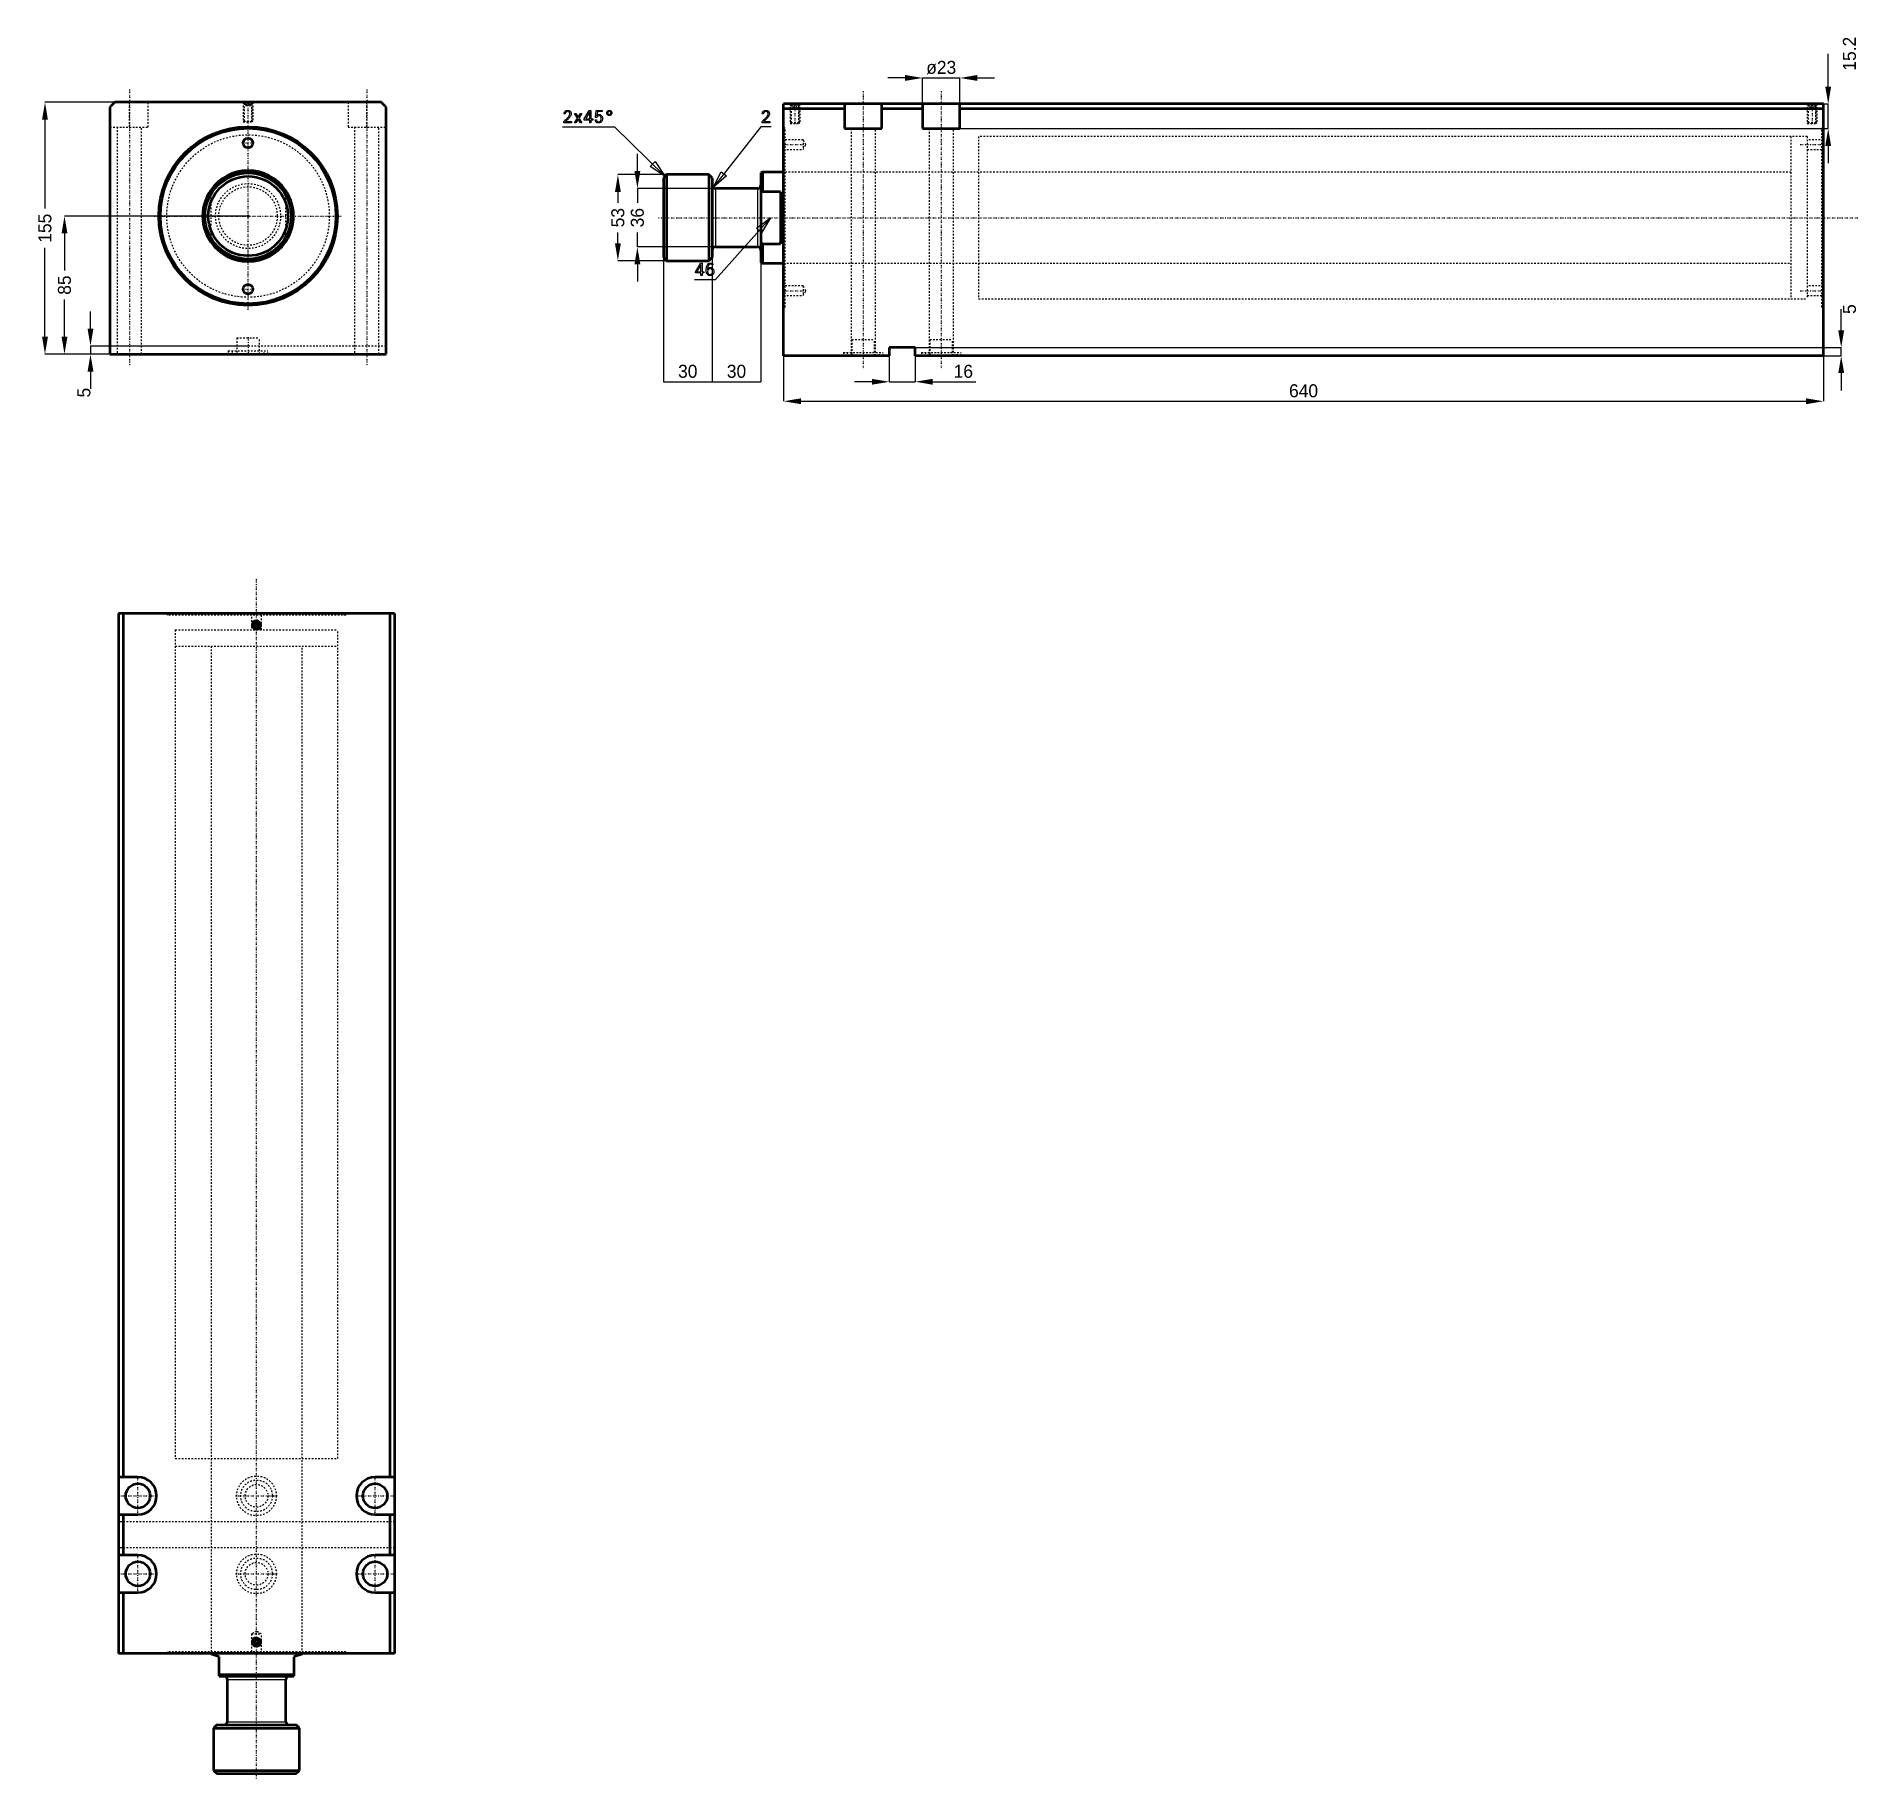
# Model space of a CAD drawing. Header units: millimetres. Extents: x -130 to 992, y -962 to 111.
import ezdxf

# ---------------------------------------------------------------- set-up
doc = ezdxf.new("R2010")
doc.units = ezdxf.units.MM
doc.linetypes.add('Center', pattern=[1.5, 0.45, -0.5, 0.05, -0.5])
doc.linetypes.add('Dashed', pattern=[2, 1, -1])
for name, color, linetype, lineweight in [('2d ConnectionPoints', 7, 'Continuous', 50), ('AM_0', 7, 'Continuous', 50), ('AM_4', 3, 'Continuous', 25), ('AM_5', 3, 'Continuous', 25), ('AM_7', 7, 'Center', 25), ('AM_9', 6, 'Dashed', 25)]:
    doc.layers.add(name, color=color, linetype=linetype, lineweight=lineweight)
doc.dimstyles.new('ISO-25', dxfattribs={"dimtxt": 2.5, "dimasz": 2.5, "dimexe": 1.25, "dimexo": 0.625, "dimtad": 1, "dimtxsty": 'Standard', "dimcen": 2.5, "dimadec": 0, "dimazin": 0, "dimtfac": 1, "dimtmove": 0, "dimatfit": 3, "dimfxl": 0, "dimarcsym": 0})

# ---------------------------------------------------------------- blocks, each defined once
blk = doc.blocks.new('1_JECX_MF_TLA_100_500_0_rod__0_in_JECX_MF_160_TLA_100_500_0__0')
at = {"layer": 'AM_0'}
for p, q in [((-23, 13.2), (-23, 16)), ((23, 16), (23, 13.2)), ((-23, -16), (-23, -13.2)), ((23, -13.2), (23, -16))]:
    blk.add_line(p, q, dxfattribs=at)
for points in [[(-23, 16), (-24.3, 13.9), (-25.4, 11.7), (-26.3, 9.5), (-27.1, 7.1), (-27.6, 4.8), (-27.9, 2.3), (-28, -0.1), (-27.9, -2.6), (-27.6, -5), (-27, -7.4), (-26.3, -9.7), (-25.3, -11.9), (-24.2, -14.1), (-23, -16)], [(23, -16), (24.3, -13.9), (25.4, -11.7), (26.3, -9.5), (27.1, -7.1), (27.6, -4.8), (27.9, -2.3), (28, 0.1), (27.9, 2.6), (27.6, 5), (27, 7.4), (26.3, 9.7), (25.3, 11.9), (24.2, 14.1), (23, 16)]]:
    blk.add_lwpolyline(points, dxfattribs=at)
for radius in [26.5, 24.5]:
    blk.add_circle((0, 0), radius, dxfattribs=at)
for radius, start, end in [(28, 34.7719, 145.2281), (27.5, 33.2419, 146.7581), (27.5, 213.2419, 326.7581), (28, 214.7719, 325.2281)]:
    blk.add_arc((0, 0), radius, start, end, dxfattribs=at)
at = {"layer": 'AM_9'}
for p, q in [((-23, 13.2), (-23, -13.2)), ((23, 13.2), (23, -13.2))]:
    blk.add_line(p, q, dxfattribs=at)
for radius in [20, 18]:
    blk.add_circle((0, 0), radius, dxfattribs=at)
blk = doc.blocks.new('2_JECX_MF_EXLA_100_500_0_body__0_in_JECX_MF_160_TLA_100_500_0__0')
at = {"layer": 'AM_0'}
for p, q in [((-82, 70), (-85, 67)), ((82, 70), (-82, 70)), ((85, 67), (82, 70)), ((-85, 67), (-85, -85)), ((85, -85), (85, 67)), ((-85, -85), (85, -85))]:
    blk.add_line(p, q, dxfattribs=at)
for centre, radius in [((0, 0), 55), ((0, 0), 54), ((0, 45), 3), ((0, -45), 3)]:
    blk.add_circle(centre, radius, dxfattribs=at)
at = {"layer": 'AM_5', "linetype": 'Dashed'}
for p, q in [((-3, 70), (-3, 58)), ((3, 70), (3, 58))]:
    blk.add_line(p, q, dxfattribs=at)
at = {"layer": 'AM_7'}
for p, q in [((-73, 77.8), (-73, -92.7)), ((0, -57.8), (0, 70.6)), ((73, 77.8), (73, -92.7)), ((-3.2, 45), (3.1, 45)), ((-57.8, 0), (57.8, 0)), ((-3.2, -45), (3.1, -45)), ((0, -74.5), (0, -85.5))]:
    blk.add_line(p, q, dxfattribs=at)
at = {"layer": 'AM_9'}
for p, q in [((-73, 54.8), (-73, 70)), ((-61.5, 54.8), (-61.5, 70)), ((-3, 70), (-2.5, 69.5)), ((-2.5, 69.5), (-2.5, 58.5)), ((-2.5, 69.5), (2.5, 69.5)), ((-1.9, 70), (-2.4, 69.5)), ((-2.4, 69.5), (-2.4, 58)), ((-2.4, 69.5), (2.4, 69.5)), ((-1.4, 68), (-1.4, 70)), ((-1.4, 68), (1.4, 68)), ((-0.7, 68), (-0.7, 70)), ((0.7, 68), (0.7, 70)), ((1.4, 68), (1.4, 70)), ((2.4, 69.5), (1.9, 70)), ((2.4, 58), (2.4, 69.5)), ((2.5, 69.5), (3, 70)), ((2.5, 58.5), (2.5, 69.5)), ((61.5, 70), (61.5, 54.8)), ((73, 54.8), (73, 70)), ((-2.5, 58.5), (-3, 58)), ((-3, 58), (3, 58)), ((-2.5, 58.5), (2.5, 58.5)), ((3, 58), (2.5, 58.5)), ((-85, 54.8), (-61.5, 54.8)), ((-80.5, 54.8), (-80.5, -85)), ((-65.5, -85), (-65.5, 54.8)), ((61.5, 54.8), (85, 54.8)), ((65.5, 54.8), (65.5, -85)), ((80.5, -85), (80.5, 54.8)), ((-7, -75), (7, -75)), ((-7, -75), (-7, -85)), ((7, -85), (7, -75)), ((85, -80), (-85, -80)), ((-12.2, -82.9), (12.2, -82.9)), ((-12.2, -82.9), (-12.2, -85)), ((-9.8, -82.9), (-9.8, -85)), ((9.8, -85), (9.8, -82.9)), ((12.2, -85), (12.2, -82.9))]:
    blk.add_line(p, q, dxfattribs=at)
blk.add_circle((0, 0), 50, dxfattribs=at)
blk = doc.blocks.new('*D3')
at = {"layer": 'AM_5', "color": 0, "lineweight": -2}
for p, q in [((-82, 70), (-125, 70)), ((-125, 59.3), (-125, 4.6)), ((-125, -74.3), (-125, -19.6)), ((-85, -85), (-125, -85))]:
    blk.add_line(p, q, dxfattribs=at)
at = {"layer": 'AM_5', "color": 0}
for points in [[(-123.2, 59.3), (-126.8, 59.3), (-125, 70)], [(-126.8, -74.3), (-123.2, -74.3), (-125, -85)]]:
    blk.add_solid(points, dxfattribs=at)
at = {"layer": 'Defpoints', "color": 0}
for p in [(-82, 70), (-125, -85), (-85, -85)]:
    blk.add_point(p, dxfattribs=at)
at = {"layer": 'AM_5', "color": 0, "insert": (-125, -7.5), "char_height": 8, "attachment_point": 5, "rotation": 90}
blk.add_mtext('155', dxfattribs=at)
blk = doc.blocks.new('*D4')
at = {"layer": 'AM_5', "color": 0, "lineweight": -2}
for p, q in [((0, 0), (-113, 0)), ((-113, -10.7), (-113, -33.6)), ((-113, -74.3), (-113, -51.4)), ((-85, -85), (-113, -85))]:
    blk.add_line(p, q, dxfattribs=at)
at = {"layer": 'AM_5', "color": 0}
for points in [[(-111.2, -10.7), (-114.8, -10.7), (-113, 0)], [(-114.8, -74.3), (-111.2, -74.3), (-113, -85)]]:
    blk.add_solid(points, dxfattribs=at)
at = {"layer": 'Defpoints', "color": 0}
for p in [(0, 0), (-113, -85), (-85, -85)]:
    blk.add_point(p, dxfattribs=at)
at = {"layer": 'AM_5', "color": 0, "insert": (-113, -42.5), "char_height": 8, "attachment_point": 5, "rotation": 90}
blk.add_mtext('85', dxfattribs=at)
blk = doc.blocks.new('*D5')
at = {"layer": 'AM_5', "color": 0, "lineweight": -2}
for p, q in [((-97, -69.3), (-97, -58.7)), ((0, -80), (-97, -80)), ((-97, -80), (-97, -85)), ((-85, -85), (-97, -85)), ((-97, -95.7), (-97, -106.3))]:
    blk.add_line(p, q, dxfattribs=at)
at = {"layer": 'AM_5', "color": 0}
for points in [[(-98.8, -69.3), (-95.2, -69.3), (-97, -80)], [(-95.2, -95.7), (-98.8, -95.7), (-97, -85)]]:
    blk.add_solid(points, dxfattribs=at)
at = {"layer": 'Defpoints', "color": 0}
for p in [(-97, -85), (-85, -85), (0, -80)]:
    blk.add_point(p, dxfattribs=at)
at = {"layer": 'AM_5', "color": 0, "insert": (-101, -108.7), "char_height": 8, "attachment_point": 5, "rotation": 90}
blk.add_mtext('5', dxfattribs=at)
blk = doc.blocks.new('1_JECX_MF_TLA_100_500_0_rod__0_in_JECX_MF_160_TLA_100_500_0__4')
at = {"layer": 'AM_0'}
for p, q in [((-28, 0), (-28, -0.4)), ((28, -0.4), (28, 0)), ((-23, -2), (-28, -0.4)), ((-23, -14), (-23, -2)), ((28, -0.4), (23, -2)), ((23, -2), (23, -14)), ((-23, -13), (23, -13)), ((-23, -14), (23, -14)), ((-18, -16), (-18, -42)), ((18, -42), (18, -16)), ((-24.5, -44), (-26.5, -46)), ((-24.5, -44), (24.5, -44)), ((26.5, -46), (24.5, -44)), ((-26.5, -46), (26.5, -46)), ((-26.5, -46), (-26.5, -72)), ((26.5, -72), (26.5, -46)), ((-26.5, -72), (-24.5, -74)), ((-26.5, -72), (26.5, -72)), ((-24.5, -74), (24.5, -74)), ((24.5, -74), (26.5, -72))]:
    blk.add_line(p, q, dxfattribs=at)
for centre, start, end in [((-20, -16), 360, 90), ((20, -16), 90, 180), ((-20, -42), 270, 360), ((20, -42), 180, 270)]:
    blk.add_arc(centre, 2, start, end, dxfattribs=at)
at = {"layer": 'AM_4'}
for p, q in [((-18, -16), (18, -16)), ((-18, -42), (18, -42))]:
    blk.add_line(p, q, dxfattribs=at)
at = {"layer": 'AM_7'}
blk.add_line((0, -77), (0, 662.2), dxfattribs=at)
at = {"layer": 'AM_9'}
for p, q in [((-50, 630), (50, 630)), ((-50, 630), (-50, 620)), ((50, 620), (50, 630)), ((-50, 620), (50, 620)), ((-28, 620), (-28, 0)), ((28, 0), (28, 620))]:
    blk.add_line(p, q, dxfattribs=at)
blk = doc.blocks.new('2_JECX_MF_EXLA_100_500_0_body__0_in_JECX_MF_160_TLA_100_500_0__4')
at = {"layer": 'AM_0'}
for p, q in [((85, 640), (-85, 640)), ((-85, 640), (-85, 0)), ((-82, 640), (-82, 108.5)), ((82, 640), (82, 108.5)), ((85, 640), (85, 0)), ((-0.7, 634.2), (-1.4, 633)), ((-1.4, 633), (-0.7, 631.8)), ((0.7, 634.2), (-0.7, 634.2)), ((-0.7, 631.8), (0.7, 631.8)), ((1.4, 633), (0.7, 634.2)), ((0.7, 631.8), (1.4, 633)), ((-73, 108.5), (-85, 108.5)), ((85, 108.5), (73, 108.5)), ((-85, 85.5), (-73, 85.5)), ((-82, 85.5), (-82, 60.5)), ((73, 85.5), (85, 85.5)), ((82, 85.5), (82, 60.5)), ((-73, 60.5), (-85, 60.5)), ((85, 60.5), (73, 60.5)), ((-85, 37.5), (-73, 37.5)), ((-82, 37.5), (-82, 0)), ((73, 37.5), (85, 37.5)), ((82, 37.5), (82, 0)), ((85, 0), (-85, 0)), ((-0.7, 8.3), (-1.4, 7)), ((-1.4, 7), (-0.7, 5.8)), ((0.7, 8.3), (-0.7, 8.3)), ((-0.7, 5.8), (0.7, 5.8)), ((1.4, 7), (0.7, 8.3)), ((0.7, 5.8), (1.4, 7))]:
    blk.add_line(p, q, dxfattribs=at)
for centre, radius in [((0, 633), 2.46), ((0, 633), 2.4), ((0, 633), 1.9), ((-73, 97), 7.5), ((73, 97), 7.5), ((-73, 49), 7.5), ((73, 49), 7.5), ((0, 7), 2.46), ((0, 7), 2.4), ((0, 7), 1.9)]:
    blk.add_circle(centre, radius, dxfattribs=at)
for centre, start, end in [((-73, 97), 270, 90), ((73, 97), 90, 270), ((-73, 49), 270, 90), ((73, 49), 90, 270)]:
    blk.add_arc(centre, 11.5, start, end, dxfattribs=at)
at = {"layer": 'AM_5'}
for centre in [(0, 633), (0, 7)]:
    blk.add_arc(centre, 3, 75, 15, dxfattribs=at)
at = {"layer": 'AM_7'}
for p, q in [((-3.2, 633), (3.1, 633)), ((-73, 84.9), (-73, 109.1)), ((73, 84.9), (73, 109.1)), ((-85.1, 97), (-60.9, 97)), ((-12.9, 97), (12.9, 97)), ((60.9, 97), (85.1, 97)), ((-73, 36.9), (-73, 61.1)), ((73, 36.9), (73, 61.1)), ((-85.1, 49), (-60.9, 49)), ((-12.9, 49), (12.9, 49)), ((60.9, 49), (85.1, 49)), ((-3.2, 7), (3.1, 7))]:
    blk.add_line(p, q, dxfattribs=at)
at = {"layer": 'AM_9'}
for p, q in [((-55, 640), (-55, 639)), ((-54, 640), (-54, 639)), ((-3, 640), (-3, 630)), ((3, 630), (3, 640)), ((54, 639), (54, 640)), ((55, 639), (55, 640)), ((55, 639), (-55, 639)), ((-50, 630), (50, 630)), ((-50, 630), (-50, 120)), ((50, 120), (50, 630)), ((-50, 120), (50, 120)), ((-28, 120), (-28, 0)), ((28, 0), (28, 120)), ((85, 81), (-85, 81)), ((85, 65), (-85, 65)), ((0, 13.7), (-3, 12)), ((-3, 12), (-3, 0)), ((-3, 12), (3, 12)), ((3, 12), (0, 13.7)), ((3, 0), (3, 12)), ((55, 1), (-55, 1)), ((-55, 1), (-55, 0)), ((-54, 1), (-54, 0)), ((54, 0), (54, 1)), ((55, 0), (55, 1))]:
    blk.add_line(p, q, dxfattribs=at)
for centre, radius in [((0, 97), 12.2), ((0, 97), 9.75), ((0, 97), 7), ((0, 49), 12.2), ((0, 49), 9.75), ((0, 49), 7)]:
    blk.add_circle(centre, radius, dxfattribs=at)
blk = doc.blocks.new('1_JECX_MF_TLA_100_500_0_rod__0_in_JECX_MF_160_TLA_100_500_0__2')
at = {"layer": 'AM_0'}
for p, q in [((-72, 26.5), (-74, 24.5)), ((-74, 24.5), (-74, -24.5)), ((-46, 26.5), (-72, 26.5)), ((-72, 26.5), (-72, -26.5)), ((-44, 24.5), (-46, 26.5)), ((-46, 26.5), (-46, -26.5)), ((-44, 24.5), (-44, -24.5)), ((-13, 28), (-14, 27.5)), ((-14, 27.5), (-14, -27.5)), ((0, 28), (-13, 28)), ((-13, 28), (-13, 16)), ((-16, 18), (-42, 18)), ((-13, 16), (-14, 15.1)), ((-2, 16), (-13, 16)), ((-2, 16), (-2, -16)), ((-42, -18), (-16, -18)), ((-14, -15.1), (-13, -16)), ((-13, -16), (-2, -16)), ((-13, -16), (-13, -28)), ((-74, -24.5), (-72, -26.5)), ((-72, -26.5), (-46, -26.5)), ((-46, -26.5), (-44, -24.5)), ((-14, -27.5), (-13, -28)), ((-13, -28), (0, -28))]:
    blk.add_line(p, q, dxfattribs=at)
blk.add_lwpolyline([(-2, -16), (-1.6, -13.9), (-1.2, -11.7), (-0.9, -9.5), (-0.7, -7.1), (-0.5, -4.8), (-0.4, -2.3), (-0.4, 0.1), (-0.4, 2.6), (-0.5, 5), (-0.7, 7.4), (-0.9, 9.7), (-1.2, 11.9), (-1.6, 14.1), (-2, 16)], dxfattribs=at)
for centre, start, end in [((-42, 20), 180, 270), ((-16, 20), 270, 360), ((-42, -20), 90, 180), ((-16, -20), 0, 90)]:
    blk.add_arc(centre, 2, start, end, dxfattribs=at)
at = {"layer": 'AM_4'}
for p, q in [((-42, 18), (-42, -18)), ((-16, 18), (-16, -18))]:
    blk.add_line(p, q, dxfattribs=at)
at = {"layer": 'AM_7'}
blk.add_line((-77, 0), (662.2, 0), dxfattribs=at)
at = {"layer": 'AM_9'}
for p, q in [((620, 50), (620, -50)), ((630, 50), (620, 50)), ((630, 50), (630, -50)), ((620, 28), (0, 28)), ((0, -28), (620, -28)), ((620, -50), (630, -50))]:
    blk.add_line(p, q, dxfattribs=at)
blk = doc.blocks.new('2_JECX_MF_EXLA_100_500_0_body__0_in_JECX_MF_160_TLA_100_500_0__2')
at = {"layer": 'AM_0'}
for p, q in [((0, -85), (0, 70)), ((640, 70), (0, 70)), ((37.5, 70), (37.5, 54.8)), ((60.5, 54.8), (60.5, 70)), ((85.5, 70), (85.5, 54.8)), ((108.5, 54.8), (108.5, 70)), ((640, -85), (640, 70)), ((37.5, 67), (0, 67)), ((85.5, 67), (60.5, 67)), ((640, 67), (108.5, 67)), ((37.5, 54.8), (60.5, 54.8)), ((85.5, 54.8), (108.5, 54.8)), ((65, -85), (0, -85)), ((65, -80), (65, -85)), ((81, -80), (65, -80)), ((81, -85), (81, -80)), ((640, -85), (81, -85))]:
    blk.add_line(p, q, dxfattribs=at)
at = {"layer": 'AM_5', "linetype": 'Dashed'}
for p, q in [((4, 70), (4, 58)), ((10, 70), (10, 58)), ((630, 70), (630, 58)), ((636, 70), (636, 58))]:
    blk.add_line(p, q, dxfattribs=at)
at = {"layer": 'AM_7'}
for p, q in [((7, 70.6), (7, 57.4)), ((49, 77.8), (49, -92.7)), ((97, 77.8), (97, -92.7)), ((633, 70.6), (633, 57.4)), ((-0.7, 45), (14.4, 45)), ((625.6, 45), (640.7, 45)), ((-0.7, -45), (14.4, -45)), ((625.6, -45), (640.7, -45))]:
    blk.add_line(p, q, dxfattribs=at)
at = {"layer": 'AM_9'}
for p, q in [((4, 70), (4.5, 69.5)), ((4.5, 69.5), (4.5, 58.5)), ((4.5, 69.5), (9.5, 69.5)), ((5.1, 70), (4.6, 69.5)), ((4.6, 69.5), (4.6, 58)), ((4.6, 69.5), (9.4, 69.5)), ((5.8, 68), (5.8, 70)), ((5.8, 68), (8.2, 68)), ((7, 68), (7, 70)), ((8.2, 68), (8.2, 70)), ((9.4, 69.5), (8.9, 70)), ((9.4, 58), (9.4, 69.5)), ((9.5, 69.5), (10, 70)), ((9.5, 58.5), (9.5, 69.5)), ((630, 70), (630.5, 69.5)), ((630.5, 69.5), (630.5, 58.5)), ((630.5, 69.5), (635.5, 69.5)), ((631.1, 70), (630.6, 69.5)), ((630.6, 69.5), (635.4, 69.5)), ((630.6, 69.5), (630.6, 58)), ((631.8, 68), (631.8, 70)), ((631.8, 68), (634.2, 68)), ((633, 68), (633, 70)), ((634.2, 68), (634.2, 70)), ((635.4, 69.5), (634.9, 70)), ((635.4, 58), (635.4, 69.5)), ((635.5, 69.5), (636, 70)), ((635.5, 58.5), (635.5, 69.5)), ((4.5, 58.5), (4, 58)), ((4, 58), (10, 58)), ((4.5, 58.5), (9.5, 58.5)), ((10, 58), (9.5, 58.5)), ((630.5, 58.5), (630, 58)), ((630, 58), (636, 58)), ((630.5, 58.5), (635.5, 58.5)), ((636, 58), (635.5, 58.5)), ((1, 55), (0, 55)), ((1, 54), (0, 54)), ((12, 48), (0, 48)), ((1, -55), (1, 55)), ((13.7, 45), (12, 48)), ((12, 48), (12, 42)), ((12, 42), (13.7, 45)), ((41.5, 54.8), (41.5, -85)), ((56.5, -85), (56.5, 54.8)), ((89.5, 54.8), (89.5, -85)), ((104.5, -85), (104.5, 54.8)), ((630, 50), (120, 50)), ((120, 50), (120, -50)), ((630, 50), (630, -50)), ((640, 48), (630, 48)), ((639, -55), (639, 55)), ((640, 55), (639, 55)), ((640, 54), (639, 54)), ((0, 42), (12, 42)), ((630, 42), (640, 42)), ((120, 28), (0, 28)), ((0, -28), (120, -28)), ((12, -42), (0, -42)), ((13.7, -45), (12, -42)), ((12, -42), (12, -48)), ((640, -42), (630, -42)), ((0, -48), (12, -48)), ((0, -54), (1, -54)), ((0, -55), (1, -55)), ((12, -48), (13.7, -45)), ((120, -50), (630, -50)), ((630, -48), (640, -48)), ((639, -54), (640, -54)), ((639, -55), (640, -55)), ((42, -75), (56, -75)), ((42, -75), (42, -85)), ((56, -85), (56, -75)), ((90, -75), (104, -75)), ((90, -75), (90, -85)), ((104, -85), (104, -75)), ((36.8, -82.9), (61.2, -82.9)), ((36.8, -82.9), (36.8, -85)), ((39.2, -82.9), (39.2, -85)), ((58.8, -85), (58.8, -82.9)), ((61.2, -85), (61.2, -82.9)), ((84.8, -82.9), (109.2, -82.9)), ((84.8, -82.9), (84.8, -85)), ((87.3, -82.9), (87.3, -85)), ((106.8, -85), (106.8, -82.9)), ((109.2, -85), (109.2, -82.9))]:
    blk.add_line(p, q, dxfattribs=at)
blk = doc.blocks.new('*D21')
at = {"layer": 'AM_5', "color": 0, "lineweight": -2}
for p, q in [((404.4, 85), (393.8, 85)), ((415.1, 69), (415.1, 85)), ((415.1, 85), (438.1, 85)), ((438.1, 69), (438.1, 85)), ((448.8, 85), (459.4, 85))]:
    blk.add_line(p, q, dxfattribs=at)
at = {"layer": 'AM_5', "color": 0}
for points in [[(404.4, 86.8), (404.4, 83.2), (415.1, 85)], [(448.8, 86.8), (448.8, 83.2), (438.1, 85)]]:
    blk.add_solid(points, dxfattribs=at)
at = {"layer": 'Defpoints', "color": 0}
for p in [(438.1, 85), (415.1, 69), (438.1, 69)]:
    blk.add_point(p, dxfattribs=at)
at = {"layer": 'AM_5', "color": 0, "insert": (426.6, 91.4), "char_height": 8, "attachment_point": 5}
blk.add_mtext('ø23', dxfattribs=at)
blk = doc.blocks.new('*D22')
at = {"layer": 'AM_5', "color": 0, "lineweight": -2}
for p, q in [((972.5, 79.7), (972.5, 99.9)), ((438.1, 69), (972.5, 69)), ((972.5, 53.8), (972.5, 69)), ((438.1, 53.8), (972.5, 53.8)), ((972.5, 43.1), (972.5, 32.5))]:
    blk.add_line(p, q, dxfattribs=at)
at = {"layer": 'AM_5', "color": 0}
for points in [[(970.7, 79.7), (974.3, 79.7), (972.5, 69)], [(970.7, 43.1), (974.3, 43.1), (972.5, 53.8)]]:
    blk.add_solid(points, dxfattribs=at)
at = {"layer": 'Defpoints', "color": 0}
for p in [(438.1, 69), (972.5, 69), (438.1, 53.8)]:
    blk.add_point(p, dxfattribs=at)
at = {"layer": 'AM_5', "color": 0, "insert": (985.6, 99.9), "char_height": 8, "attachment_point": 5, "rotation": 90}
blk.add_mtext('15.2', dxfattribs=at)
blk = doc.blocks.new('*D23')
at = {"layer": 'AM_5', "color": 0, "lineweight": -2}
for p, q in [((329.6, -86), (329.6, -114)), ((969.6, -86), (969.6, -114)), ((340.3, -114), (958.9, -114))]:
    blk.add_line(p, q, dxfattribs=at)
at = {"layer": 'AM_5', "color": 0}
for points in [[(340.3, -112.2), (340.3, -115.8), (329.6, -114)], [(958.9, -112.2), (958.9, -115.8), (969.6, -114)]]:
    blk.add_solid(points, dxfattribs=at)
at = {"layer": 'Defpoints', "color": 0}
for p in [(329.6, -86), (969.6, -86), (969.6, -114)]:
    blk.add_point(p, dxfattribs=at)
at = {"layer": 'AM_5', "color": 0, "insert": (649.6, -107.6), "char_height": 8, "attachment_point": 5}
blk.add_mtext('640', dxfattribs=at)
blk = doc.blocks.new('*D24')
at = {"layer": 'AM_5', "color": 0, "lineweight": -2}
for p, q in [((315.6, -21), (315.6, -102)), ((285.6, -25.5), (285.6, -102)), ((285.6, -102), (315.6, -102))]:
    blk.add_line(p, q, dxfattribs=at)
at = {"layer": 'Defpoints', "color": 0}
for p in [(315.6, -21), (285.6, -25.5), (315.6, -102)]:
    blk.add_point(p, dxfattribs=at)
at = {"layer": 'AM_5', "color": 0, "insert": (300.6, -95.6), "char_height": 8, "attachment_point": 5}
blk.add_mtext('30', dxfattribs=at)
blk = doc.blocks.new('*D25')
at = {"layer": 'AM_5', "color": 0, "lineweight": -2}
for p, q in [((255.6, -25.5), (255.6, -102)), ((285.6, -25.5), (285.6, -102)), ((255.6, -102), (285.6, -102))]:
    blk.add_line(p, q, dxfattribs=at)
at = {"layer": 'Defpoints', "color": 0}
for p in [(255.6, -25.5), (285.6, -25.5), (285.6, -102)]:
    blk.add_point(p, dxfattribs=at)
at = {"layer": 'AM_5', "color": 0, "insert": (270.6, -95.6), "char_height": 8, "attachment_point": 5}
blk.add_mtext('30', dxfattribs=at)
blk = doc.blocks.new('*D26')
at = {"layer": 'AM_5', "color": 0, "lineweight": -2}
for p, q in [((257.6, 25.5), (227.6, 25.5)), ((227.6, 14.8), (227.6, 8.1)), ((227.6, -16.8), (227.6, -10.1)), ((257.6, -27.5), (227.6, -27.5))]:
    blk.add_line(p, q, dxfattribs=at)
at = {"layer": 'AM_5', "color": 0}
for points in [[(225.8, 14.8), (229.4, 14.8), (227.6, 25.5)], [(225.8, -16.8), (229.4, -16.8), (227.6, -27.5)]]:
    blk.add_solid(points, dxfattribs=at)
at = {"layer": 'Defpoints', "color": 0}
for p in [(227.6, 25.5), (257.6, 25.5), (257.6, -27.5)]:
    blk.add_point(p, dxfattribs=at)
at = {"layer": 'AM_5', "color": 0, "insert": (227.6, -1), "char_height": 8, "attachment_point": 5, "rotation": 90}
blk.add_mtext('53', dxfattribs=at)
blk = doc.blocks.new('*D27')
at = {"layer": 'AM_5', "color": 0, "lineweight": -2}
for p, q in [((239.6, 27.7), (239.6, 38.3)), ((287.6, 17), (239.6, 17)), ((239.6, 17), (239.6, 8.1)), ((239.6, -19), (239.6, -10.1)), ((287.6, -19), (239.6, -19)), ((239.6, -29.7), (239.6, -40.3))]:
    blk.add_line(p, q, dxfattribs=at)
at = {"layer": 'AM_5', "color": 0}
for points in [[(237.8, 27.7), (241.4, 27.7), (239.6, 17)], [(237.8, -29.7), (241.4, -29.7), (239.6, -19)]]:
    blk.add_solid(points, dxfattribs=at)
at = {"layer": 'Defpoints', "color": 0}
for p in [(239.6, 17), (287.6, 17), (287.6, -19)]:
    blk.add_point(p, dxfattribs=at)
at = {"layer": 'AM_5', "color": 0, "insert": (239.6, -1), "char_height": 8, "attachment_point": 5, "rotation": 90}
blk.add_mtext('36', dxfattribs=at)
blk = doc.blocks.new('*D28')
at = {"layer": 'AM_5', "color": 0, "lineweight": -2}
for p, q in [((394.6, -81), (394.6, -102)), ((410.6, -86), (410.6, -102)), ((383.9, -102), (373.3, -102)), ((394.6, -102), (410.6, -102)), ((421.3, -102), (448, -102))]:
    blk.add_line(p, q, dxfattribs=at)
at = {"layer": 'AM_5', "color": 0}
for points in [[(383.9, -100.2), (383.9, -103.8), (394.6, -102)], [(421.3, -100.2), (421.3, -103.8), (410.6, -102)]]:
    blk.add_solid(points, dxfattribs=at)
at = {"layer": 'Defpoints', "color": 0}
for p in [(394.6, -81), (410.6, -86), (410.6, -102)]:
    blk.add_point(p, dxfattribs=at)
at = {"layer": 'AM_5', "color": 0, "insert": (440.2, -95.6), "char_height": 8, "attachment_point": 5}
blk.add_mtext('16', dxfattribs=at)
blk = doc.blocks.new('*D29')
at = {"layer": 'AM_5', "color": 0, "lineweight": -2}
for p, q in [((980.5, -70.3), (980.5, -57.3)), ((394.6, -81), (980.5, -81)), ((410.6, -86), (980.5, -86)), ((980.5, -86), (980.5, -81)), ((980.5, -96.7), (980.5, -107.3))]:
    blk.add_line(p, q, dxfattribs=at)
at = {"layer": 'AM_5', "color": 0}
for points in [[(978.7, -70.3), (982.3, -70.3), (980.5, -81)], [(978.7, -96.7), (982.3, -96.7), (980.5, -86)]]:
    blk.add_solid(points, dxfattribs=at)
at = {"layer": 'Defpoints', "color": 0}
for p in [(394.6, -81), (410.6, -86), (980.5, -86)]:
    blk.add_point(p, dxfattribs=at)
at = {"layer": 'AM_5', "color": 0, "insert": (985.6, -57.3), "char_height": 8, "attachment_point": 5, "rotation": 90}
blk.add_mtext('5', dxfattribs=at)

msp = doc.modelspace()

# ---------------------------------------------------------------- linework, layer by layer
at = {"layer": '2d ConnectionPoints'}
for p in [(0, 0), (329.586, -0.999), (5.191, -884.708)]:
    msp.add_point(p, dxfattribs=at)
at = {"layer": 'AM_5'}
for p, q in [((193.586, 55.001), (225.586, 55.001)), ((225.586, 55.001), (256.586, 24.501)), ((315.586, 55.001), (286.172, 17.587)), ((321.986, 55.001), (315.586, 55.001)), ((287.586, -38.999), (321.586, -0.999)), ((274.786, -38.999), (287.586, -38.999))]:
    msp.add_line(p, q, dxfattribs=at)
for points in [[(194.621, 58.378), (194.621, 58.378), (194.964, 58.691), (195.452, 59.149), (195.452, 59.149), (195.909, 59.591), (196.197, 59.879), (196.197, 59.879), (196.473, 60.168), (196.868, 60.623), (196.868, 60.623), (197.24, 61.102), (197.476, 61.436), (197.476, 61.436), (197.684, 61.768), (197.909, 62.242), (197.909, 62.242), (198.03, 62.686), (198.053, 62.965), (198.053, 62.965), (198.046, 63.121), (198.009, 63.343), (198.009, 63.343), (197.94, 63.549), (197.876, 63.677), (197.876, 63.677), (197.8, 63.796), (197.666, 63.954), (197.666, 63.954), (197.509, 64.087), (197.39, 64.161), (197.39, 64.161), (197.263, 64.223), (197.062, 64.289), (197.062, 64.289), (196.847, 64.326), (196.696, 64.332), (196.696, 64.332), (196.529, 64.325), (196.293, 64.288), (196.293, 64.288), (196.074, 64.219), (195.937, 64.156), (195.937, 64.156), (195.809, 64.079), (195.64, 63.939), (195.64, 63.939), (195.497, 63.771), (195.417, 63.643), (195.417, 63.643), (195.349, 63.504), (195.276, 63.277), (195.276, 63.277), (195.237, 63.029), (195.23, 62.85), (194.45, 62.85), (194.45, 62.85), (194.462, 63.117), (194.525, 63.489), (194.525, 63.489), (194.643, 63.826), (194.751, 64.031), (194.751, 64.031), (194.88, 64.219), (195.105, 64.465), (195.105, 64.465), (195.369, 64.668), (195.565, 64.78), (195.565, 64.78), (195.774, 64.871), (196.104, 64.971), (196.104, 64.971), (196.453, 65.024), (196.696, 65.034), (196.696, 65.034), (196.924, 65.025), (197.254, 64.975), (197.254, 64.975), (197.57, 64.881), (197.772, 64.795), (197.772, 64.795), (197.964, 64.691), (198.222, 64.5), (198.222, 64.5), (198.443, 64.269), (198.571, 64.093), (198.571, 64.093), (198.678, 63.901), (198.795, 63.589), (198.795, 63.589), (198.858, 63.246), (198.87, 63.001), (198.87, 63.001), (198.852, 62.724), (198.759, 62.298), (198.759, 62.298), (198.587, 61.86), (198.428, 61.561), (198.428, 61.561), (198.245, 61.263), (197.949, 60.833), (197.949, 60.833), (197.626, 60.423), (197.395, 60.159), (197.395, 60.159), (197.148, 59.892), (196.732, 59.458), (196.732, 59.458), (196.263, 58.985), (195.921, 58.649), (195.37, 58.108), (199.093, 58.103), (199.093, 57.401), (194.346, 57.401), (194.346, 58.129), (194.621, 58.378)], [(202.659, 60.256), (200.902, 63.121), (201.812, 63.121), (203.122, 60.952), (204.5, 63.121), (205.327, 63.121), (203.59, 60.323), (205.41, 57.401), (204.49, 57.401), (203.106, 59.647), (201.645, 57.401), (200.803, 57.401), (202.659, 60.256)], [(210.266, 59.065), (206.896, 59.065), (206.896, 59.741), (209.964, 64.941), (210.994, 64.941), (210.994, 59.767), (212.117, 59.767), (212.117, 59.065), (210.994, 59.065), (210.994, 57.401), (210.266, 57.401), (210.266, 59.065)], [(210.276, 59.767), (210.276, 64.067), (207.79, 59.767), (210.276, 59.767)], [(215.797, 57.307), (215.797, 57.307), (215.563, 57.315), (215.228, 57.357), (215.228, 57.357), (214.914, 57.435), (214.716, 57.507), (214.716, 57.507), (214.53, 57.596), (214.281, 57.763), (214.281, 57.763), (214.067, 57.969), (213.943, 58.129), (213.943, 58.129), (213.839, 58.306), (213.727, 58.605), (213.727, 58.605), (213.666, 58.942), (213.655, 59.19), (214.466, 59.19), (214.466, 59.19), (214.481, 58.956), (214.56, 58.651), (214.56, 58.651), (214.707, 58.401), (214.843, 58.264), (214.843, 58.264), (215.003, 58.152), (215.278, 58.03), (215.278, 58.03), (215.594, 57.964), (215.828, 57.952), (215.828, 57.952), (216.029, 57.963), (216.304, 58.021), (216.304, 58.021), (216.547, 58.128), (216.692, 58.228), (216.692, 58.228), (216.822, 58.345), (216.989, 58.546), (216.989, 58.546), (217.124, 58.778), (217.196, 58.95), (217.196, 58.95), (217.254, 59.133), (217.317, 59.418), (217.317, 59.418), (217.351, 59.719), (217.357, 59.928), (217.357, 59.928), (217.351, 60.119), (217.318, 60.397), (217.318, 60.397), (217.257, 60.663), (217.201, 60.835), (217.201, 60.835), (217.132, 60.998), (217.005, 61.218), (217.005, 61.218), (216.848, 61.409), (216.728, 61.519), (216.728, 61.519), (216.595, 61.613), (216.373, 61.714), (216.373, 61.714), (216.124, 61.769), (215.943, 61.779), (215.943, 61.779), (215.75, 61.767), (215.477, 61.7), (215.477, 61.7), (215.226, 61.576), (215.069, 61.462), (215.069, 61.462), (214.927, 61.326), (214.752, 61.086), (214.752, 61.086), (214.622, 60.805), (214.56, 60.594), (213.769, 60.594), (214.31, 64.962), (217.981, 64.962), (217.981, 64.286), (215.048, 64.286), (214.716, 61.784), (214.716, 61.784), (214.826, 61.919), (214.998, 62.094), (214.998, 62.094), (215.178, 62.239), (215.303, 62.317), (215.303, 62.317), (215.434, 62.382), (215.648, 62.452), (215.648, 62.452), (215.881, 62.49), (216.047, 62.497), (216.047, 62.497), (216.302, 62.483), (216.658, 62.411), (216.658, 62.411), (216.982, 62.277), (217.18, 62.154), (217.18, 62.154), (217.363, 62.006), (217.602, 61.749), (217.602, 61.749), (217.799, 61.446), (217.908, 61.22), (217.908, 61.22), (217.998, 60.979), (218.096, 60.597), (218.096, 60.597), (218.148, 60.191), (218.158, 59.907), (218.158, 59.907), (218.146, 59.608), (218.084, 59.186), (218.084, 59.186), (217.968, 58.796), (217.862, 58.553), (217.862, 58.553), (217.733, 58.327), (217.505, 58.028), (217.505, 58.028), (217.234, 57.776), (217.03, 57.635), (217.03, 57.635), (216.809, 57.517), (216.454, 57.389), (216.454, 57.389), (216.069, 57.32), (215.797, 57.307)], [(222.317, 61.873), (222.317, 61.873), (222.153, 61.881), (221.916, 61.927), (221.916, 61.927), (221.691, 62.011), (221.547, 62.089), (221.547, 62.089), (221.412, 62.181), (221.23, 62.343), (221.23, 62.343), (221.075, 62.532), (220.986, 62.674), (220.986, 62.674), (220.911, 62.824), (220.83, 63.058), (220.83, 63.058), (220.786, 63.304), (220.778, 63.474), (220.778, 63.474), (220.786, 63.645), (220.83, 63.89), (220.83, 63.89), (220.911, 64.125), (220.986, 64.275), (220.986, 64.275), (221.075, 64.417), (221.23, 64.606), (221.23, 64.606), (221.412, 64.768), (221.547, 64.86), (221.547, 64.86), (221.691, 64.938), (221.916, 65.022), (221.916, 65.022), (222.153, 65.067), (222.317, 65.076), (222.317, 65.076), (222.481, 65.067), (222.717, 65.022), (222.717, 65.022), (222.941, 64.938), (223.084, 64.86), (223.084, 64.86), (223.218, 64.768), (223.398, 64.607), (223.398, 64.607), (223.552, 64.418), (223.64, 64.278), (223.64, 64.278), (223.714, 64.128), (223.794, 63.894), (223.794, 63.894), (223.837, 63.646), (223.846, 63.474), (223.846, 63.474), (223.837, 63.302), (223.794, 63.055), (223.794, 63.055), (223.714, 62.82), (223.64, 62.671), (223.64, 62.671), (223.552, 62.53), (223.398, 62.342), (223.398, 62.342), (223.218, 62.181), (223.084, 62.089), (223.084, 62.089), (222.941, 62.011), (222.717, 61.927), (222.717, 61.927), (222.481, 61.881), (222.317, 61.873)], [(222.317, 62.507), (222.317, 62.507), (222.415, 62.512), (222.557, 62.54), (222.557, 62.54), (222.693, 62.59), (222.78, 62.637), (222.78, 62.637), (222.861, 62.693), (222.971, 62.791), (222.971, 62.791), (223.064, 62.905), (223.118, 62.991), (223.118, 62.991), (223.163, 63.082), (223.211, 63.223), (223.211, 63.223), (223.237, 63.372), (223.242, 63.474), (223.242, 63.474), (223.237, 63.577), (223.211, 63.725), (223.211, 63.725), (223.163, 63.867), (223.118, 63.958), (223.118, 63.958), (223.064, 64.044), (222.971, 64.158), (222.971, 64.158), (222.861, 64.256), (222.78, 64.312), (222.78, 64.312), (222.693, 64.358), (222.557, 64.409), (222.557, 64.409), (222.415, 64.436), (222.317, 64.442), (222.317, 64.442), (222.218, 64.436), (222.076, 64.409), (222.076, 64.409), (221.939, 64.358), (221.851, 64.312), (221.851, 64.312), (221.769, 64.256), (221.658, 64.158), (221.658, 64.158), (221.563, 64.044), (221.508, 63.958), (221.508, 63.958), (221.462, 63.867), (221.413, 63.725), (221.413, 63.725), (221.386, 63.577), (221.381, 63.474), (221.381, 63.474), (221.386, 63.372), (221.413, 63.223), (221.413, 63.223), (221.462, 63.082), (221.508, 62.991), (221.508, 62.991), (221.563, 62.905), (221.658, 62.791), (221.658, 62.791), (221.769, 62.693), (221.851, 62.637), (221.851, 62.637), (221.939, 62.59), (222.076, 62.54), (222.076, 62.54), (222.218, 62.512), (222.317, 62.507)], [(316.621, 58.378), (316.621, 58.378), (316.964, 58.691), (317.452, 59.149), (317.452, 59.149), (317.909, 59.591), (318.197, 59.879), (318.197, 59.879), (318.473, 60.168), (318.868, 60.623), (318.868, 60.623), (319.24, 61.102), (319.476, 61.436), (319.476, 61.436), (319.684, 61.768), (319.909, 62.242), (319.909, 62.242), (320.03, 62.686), (320.053, 62.965), (320.053, 62.965), (320.046, 63.121), (320.009, 63.343), (320.009, 63.343), (319.94, 63.549), (319.876, 63.677), (319.876, 63.677), (319.8, 63.796), (319.666, 63.954), (319.666, 63.954), (319.509, 64.087), (319.39, 64.161), (319.39, 64.161), (319.263, 64.223), (319.062, 64.289), (319.062, 64.289), (318.847, 64.326), (318.696, 64.332), (318.696, 64.332), (318.529, 64.325), (318.293, 64.288), (318.293, 64.288), (318.074, 64.219), (317.937, 64.156), (317.937, 64.156), (317.809, 64.079), (317.64, 63.939), (317.64, 63.939), (317.497, 63.771), (317.417, 63.643), (317.417, 63.643), (317.349, 63.504), (317.276, 63.277), (317.276, 63.277), (317.237, 63.029), (317.23, 62.85), (316.45, 62.85), (316.45, 62.85), (316.462, 63.117), (316.525, 63.489), (316.525, 63.489), (316.643, 63.826), (316.751, 64.031), (316.751, 64.031), (316.88, 64.219), (317.105, 64.465), (317.105, 64.465), (317.369, 64.668), (317.565, 64.78), (317.565, 64.78), (317.774, 64.871), (318.104, 64.971), (318.104, 64.971), (318.453, 65.024), (318.696, 65.034), (318.696, 65.034), (318.924, 65.025), (319.254, 64.975), (319.254, 64.975), (319.57, 64.881), (319.772, 64.795), (319.772, 64.795), (319.964, 64.691), (320.222, 64.5), (320.222, 64.5), (320.443, 64.269), (320.571, 64.093), (320.571, 64.093), (320.678, 63.901), (320.795, 63.589), (320.795, 63.589), (320.858, 63.246), (320.87, 63.001), (320.87, 63.001), (320.852, 62.724), (320.759, 62.298), (320.759, 62.298), (320.587, 61.86), (320.428, 61.561), (320.428, 61.561), (320.245, 61.263), (319.949, 60.833), (319.949, 60.833), (319.626, 60.423), (319.395, 60.159), (319.395, 60.159), (319.148, 59.892), (318.732, 59.458), (318.732, 59.458), (318.263, 58.985), (317.921, 58.649), (317.37, 58.108), (321.093, 58.103), (321.093, 57.401), (316.346, 57.401), (316.346, 58.129), (316.621, 58.378)], [(256.586, 24.501), (247.487, 30.461), (250.479, 33.502), (256.586, 24.501)], [(286.172, 17.587), (291.088, 27.291), (294.442, 24.654), (286.172, 17.587)], [(321.586, -0.999), (316.064, -10.371), (312.884, -7.526), (321.586, -0.999)], [(278.666, -34.935), (275.296, -34.935), (275.296, -34.259), (278.364, -29.059), (279.394, -29.059), (279.394, -34.233), (280.517, -34.233), (280.517, -34.935), (279.394, -34.935), (279.394, -36.599), (278.666, -36.599), (278.666, -34.935)], [(278.676, -34.233), (278.676, -29.933), (276.19, -34.233), (278.676, -34.233)], [(284.332, -36.662), (284.332, -36.662), (283.98, -36.645), (283.511, -36.56), (283.511, -36.56), (283.114, -36.4), (282.889, -36.253), (282.889, -36.253), (282.693, -36.078), (282.447, -35.771), (282.447, -35.771), (282.258, -35.411), (282.164, -35.141), (282.164, -35.141), (282.091, -34.847), (282.012, -34.363), (282.012, -34.363), (281.969, -33.825), (281.961, -33.438), (281.961, -33.438), (281.986, -32.641), (282.118, -31.581), (282.118, -31.581), (282.362, -30.682), (282.588, -30.172), (282.588, -30.172), (282.867, -29.745), (283.394, -29.283), (283.394, -29.283), (284.051, -29.034), (284.561, -28.986), (284.561, -28.986), (284.806, -28.994), (285.142, -29.032), (285.142, -29.032), (285.44, -29.103), (285.617, -29.168), (285.617, -29.168), (285.781, -29.246), (286.011, -29.38), (286.011, -29.38), (286.221, -29.536), (286.35, -29.652), (285.778, -30.12), (285.778, -30.12), (285.704, -30.034), (285.572, -29.919), (285.572, -29.919), (285.415, -29.82), (285.297, -29.764), (285.297, -29.764), (285.169, -29.716), (284.958, -29.664), (284.958, -29.664), (284.727, -29.637), (284.561, -29.631), (284.561, -29.631), (284.299, -29.652), (283.95, -29.759), (283.95, -29.759), (283.654, -29.957), (283.487, -30.141), (283.487, -30.141), (283.342, -30.351), (283.16, -30.693), (283.16, -30.693), (283.022, -31.064), (282.954, -31.329), (282.954, -31.329), (282.9, -31.606), (282.831, -32.042), (282.831, -32.042), (282.778, -32.503), (282.752, -32.824), (282.752, -32.824), (282.868, -32.6), (283.064, -32.307), (283.064, -32.307), (283.287, -32.065), (283.451, -31.932), (283.451, -31.932), (283.626, -31.823), (283.909, -31.704), (283.909, -31.704), (284.217, -31.64), (284.436, -31.628), (284.436, -31.628), (284.694, -31.642), (285.058, -31.718), (285.058, -31.718), (285.393, -31.859), (285.601, -31.989), (285.601, -31.989), (285.794, -32.143), (286.048, -32.41), (286.048, -32.41), (286.26, -32.719), (286.379, -32.949), (286.379, -32.949), (286.477, -33.191), (286.583, -33.568), (286.583, -33.568), (286.641, -33.959), (286.652, -34.228), (286.652, -34.228), (286.64, -34.508), (286.577, -34.905), (286.577, -34.905), (286.46, -35.271), (286.353, -35.499), (286.353, -35.499), (286.224, -35.711), (285.996, -35.991), (285.996, -35.991), (285.726, -36.226), (285.523, -36.357), (285.523, -36.357), (285.306, -36.467), (284.96, -36.586), (284.96, -36.586), (284.591, -36.649), (284.332, -36.662)], [(284.343, -36.006), (284.343, -36.006), (284.53, -35.997), (284.789, -35.949), (284.789, -35.949), (285.022, -35.86), (285.162, -35.778), (285.162, -35.778), (285.289, -35.679), (285.456, -35.504), (285.456, -35.504), (285.594, -35.297), (285.669, -35.141), (285.669, -35.141), (285.731, -34.972), (285.797, -34.701), (285.797, -34.701), (285.834, -34.406), (285.84, -34.197), (285.84, -34.197), (285.834, -34.001), (285.8, -33.722), (285.8, -33.722), (285.737, -33.461), (285.679, -33.297), (285.679, -33.297), (285.608, -33.144), (285.478, -32.938), (285.478, -32.938), (285.318, -32.763), (285.196, -32.663), (285.196, -32.663), (285.061, -32.579), (284.837, -32.487), (284.837, -32.487), (284.587, -32.438), (284.405, -32.429), (284.405, -32.429), (284.217, -32.439), (283.953, -32.491), (283.953, -32.491), (283.713, -32.589), (283.565, -32.678), (283.565, -32.678), (283.429, -32.785), (283.25, -32.973), (283.25, -32.973), (283.1, -33.193), (283.017, -33.357), (283.017, -33.357), (282.948, -33.533), (282.872, -33.813), (282.872, -33.813), (282.832, -34.112), (282.824, -34.322), (282.824, -34.322), (282.831, -34.513), (282.869, -34.784), (282.869, -34.784), (282.938, -35.035), (283.001, -35.193), (283.001, -35.193), (283.078, -35.339), (283.219, -35.533), (283.219, -35.533), (283.389, -35.698), (283.519, -35.791), (283.519, -35.791), (283.661, -35.868), (283.895, -35.952), (283.895, -35.952), (284.155, -35.998), (284.343, -36.006)]]:
    msp.add_lwpolyline(points, dxfattribs=at)

# ---------------------------------------------------------------- block references
for name, p in [('2_JECX_MF_EXLA_100_500_0_body__0_in_JECX_MF_160_TLA_100_500_0__0', (0, 0)), ('2_JECX_MF_EXLA_100_500_0_body__0_in_JECX_MF_160_TLA_100_500_0__2', (329.586, -0.999)), ('1_JECX_MF_TLA_100_500_0_rod__0_in_JECX_MF_160_TLA_100_500_0__2', (329.586, -0.999)), ('1_JECX_MF_TLA_100_500_0_rod__0_in_JECX_MF_160_TLA_100_500_0__0', (0, 0)), ('1_JECX_MF_TLA_100_500_0_rod__0_in_JECX_MF_160_TLA_100_500_0__4', (5.191, -884.708)), ('2_JECX_MF_EXLA_100_500_0_body__0_in_JECX_MF_160_TLA_100_500_0__4', (5.191, -884.708))]:
    msp.add_blockref(name, p)

# ---------------------------------------------------------------- dimensions: what is measured, and where the dimension line sits
for base, p1, p2, text, picture, middle in [((972.52, 69.001), (438.086, 53.801), (438.086, 69.001), '15.2', '*D22', (985.586, 99.934)), ((-125, -85), (-82, 70), (-85, -85), '155', '*D3', (-125, -7.5)), ((239.586, 17.001), (287.586, -18.999), (287.586, 17.001), '36', '*D27', (239.586, -0.999)), ((227.586, 25.501), (257.586, -27.499), (257.586, 25.501), '53', '*D26', (227.586, -0.999)), ((-113, -85), (0, 0), (-85, -85), '85', '*D4', (-113, -42.5)), ((980.52, -85.999), (394.586, -80.999), (410.586, -85.999), '5', '*D29', (985.586, -57.266)), ((-97, -85), (0, -80), (-85, -85), '5', '*D5', (-101, -108.733))]:
    dim = msp.add_linear_dim(base=base, p1=p1, p2=p2, angle=90, text=text, dimstyle='ISO-25', override={"dimtxt": 8, "dimasz": 10.666667, "dimexe": 0, "dimexo": 0, "dimgap": 2.4}, dxfattribs=at)
    dim.commit()
    dim.dimension.update_dxf_attribs({"geometry": picture, "text_midpoint": middle, "dimtype": 160, "text_rotation": 90})
for base, p1, p2, text, override, picture, middle in [((438.086, 85.001), (415.086, 69.001), (438.086, 69.001), 'ø23', {"dimtxt": 8, "dimasz": 10.666667, "dimexe": 0, "dimexo": 0, "dimgap": 2.4}, '*D21', (426.586, 85.001)), ((315.586, -101.999), (285.586, -25.499), (315.586, -20.999), '30', {"dimtxt": 8, "dimasz": 0, "dimexe": 0, "dimexo": 0, "dimgap": 2.4}, '*D24', (300.586, -101.999)), ((285.586, -101.999), (255.586, -25.499), (285.586, -25.499), '30', {"dimtxt": 8, "dimasz": 0, "dimexe": 0, "dimexo": 0, "dimgap": 2.4}, '*D25', (270.586, -101.999)), ((969.586, -113.999), (329.586, -85.999), (969.586, -85.999), '640', {"dimtxt": 8, "dimasz": 10.666667, "dimexe": 0, "dimexo": 0, "dimgap": 2.4}, '*D23', (649.586, -113.999)), ((410.586, -101.999), (394.586, -80.999), (410.586, -85.999), '16', {"dimtxt": 8, "dimasz": 10.666667, "dimexe": 0, "dimexo": 0, "dimgap": 2.4}, '*D28', (440.224, -101.999))]:
    dim = msp.add_linear_dim(base=base, p1=p1, p2=p2, text=text, dimstyle='ISO-25', override=override, dxfattribs=at)
    dim.commit()
    dim.dimension.update_dxf_attribs({"geometry": picture, "text_midpoint": middle, "dimtype": 160})

doc.saveas('drawing.dxf')
